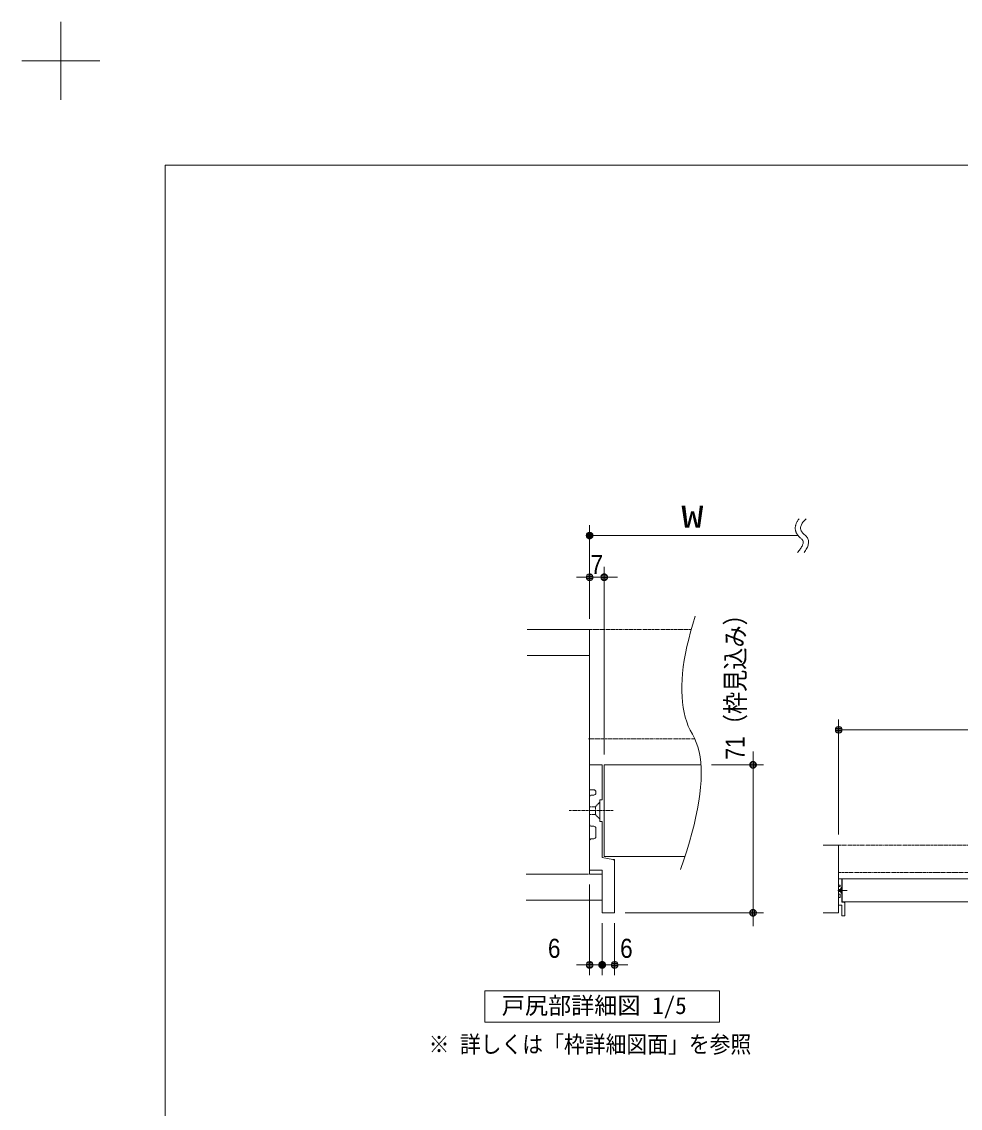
# Model space of a CAD drawing. Units: millimetres, scale not verified. Extents: x -6062 to 6062, y -3045 to 3045.
# Drawn here: x -6062 to -4261, y 960 to 3045 of the extents above; entities that cross this region are included whole.
import ezdxf
from ezdxf.enums import TextEntityAlignment as Align

# ---------------------------------------------------------------- set-up
doc = ezdxf.new("R2010")
doc.units = ezdxf.units.MM
doc.header["$LTSCALE"] = 20
for name, pattern in [('CHAIN1', [8, 5, -1, 1, -1]), ('DASHED1', [1.8, 1.2, -0.6]), ('DOUBLE_CHAIN1', [8.8, 5, -1, 0.6, -0.6, 0.6, -1])]:
    doc.linetypes.add(name, pattern=pattern)
for name, color, linetype, lineweight in [('0-0_2寸法-1', 7, 'Continuous', 9), ('0-1_0', 7, 'Continuous', 9), ('0-2_2寸法-2', 7, 'Continuous', 9), ('0-3_2寸法-3', 7, 'Continuous', 9), ('0-4_1図面枠', 7, 'Continuous', 9), ('0-5_3一般', 7, 'Continuous', 9)]:
    doc.layers.add(name, color=color, linetype=linetype, lineweight=lineweight)
doc.styles.add('ＭＳ ゴシック', font='')
doc.styles.add('ＭＳ Ｐゴシック', font='')
doc.styles.get('ＭＳ ゴシック').set_extended_font_data('MS Gothic')
doc.styles.get('ＭＳ Ｐゴシック').set_extended_font_data('MS PGothic')

# ---------------------------------------------------------------- blocks, each defined once
blk = doc.blocks.new('_Dot')
at = {"layer": '0-1_0'}
for p, q in [((-10, 0), (-20, 0)), ((9.78, 2), (-9.78, 2)), ((7.99, 6), (-7.99, 6)), ((9.16, -3.98), (-9.16, -3.98)), ((6, -7.98), (-6, -7.98))]:
    blk.add_line(p, q, dxfattribs=at)
for points in [[(10, 0), (9.92, 1.25), (9.69, 2.49), (9.3, 3.68), (8.76, 4.82), (8.09, 5.88), (7.29, 6.85), (6.37, 7.71), (5.36, 8.44), (4.26, 9.05), (3.09, 9.51), (1.87, 9.82), (0.63, 9.98), (-0.63, 9.98), (-1.87, 9.82), (-3.09, 9.51), (-4.26, 9.05), (-5.36, 8.44), (-6.37, 7.71), (-7.29, 6.85), (-8.09, 5.88), (-8.76, 4.82), (-9.3, 3.68), (-9.69, 2.49), (-9.92, 1.25), (-10, 0), (0, 0)], [(-10, 0), (-9.92, -1.25), (-9.69, -2.49), (-9.3, -3.68), (-8.76, -4.82), (-8.09, -5.88), (-7.29, -6.85), (-6.37, -7.71), (-5.36, -8.44), (-4.26, -9.05), (-3.09, -9.51), (-1.87, -9.82), (-0.63, -9.98), (0.63, -9.98), (1.87, -9.82), (3.09, -9.51), (4.26, -9.05), (5.36, -8.44), (6.37, -7.71), (7.29, -6.85), (8.09, -5.88), (8.76, -4.82), (9.3, -3.68), (9.69, -2.49), (9.92, -1.25), (10, 0), (0, 0)]]:
    blk.add_lwpolyline(points, close=True, dxfattribs=at)
blk = doc.blocks.new('グループ-3')
at = {"layer": '0-3_2寸法-3'}
blk.add_line((-55436, 40565.6), (-55467.9, 40520.9), dxfattribs=at)
for points in [[(-55659.7, 41820.9), (-55677, 41798.6), (-55693.2, 41776.4), (-55708.1, 41754.3), (-55721.9, 41732.3), (-55734.5, 41710.3), (-55745.9, 41688.4), (-55756.3, 41666.5), (-55765.6, 41644.9), (-55774, 41623.4), (-55781.4, 41602.1), (-55787.8, 41580.9), (-55793.3, 41559.9), (-55797.8, 41539.1), (-55801.3, 41518.4), (-55803.8, 41498), (-55805.4, 41477.6), (-55806, 41457.5), (-55805.7, 41437.5), (-55804.3, 41417.7), (-55802, 41398), (-55798.8, 41378.6), (-55794.5, 41359.2), (-55789.3, 41340.1), (-55783.1, 41321.1), (-55776, 41302.3), (-55767.8, 41283.7), (-55758.7, 41265.2), (-55748.7, 41246.9), (-55737.6, 41228.7), (-55725.6, 41210.7), (-55712.6, 41192.9), (-55698.7, 41175.3), (-55683.8, 41157.8), (-55667.9, 41140.5), (-55651, 41123.4), (-55633.2, 41106.4), (-55614.4, 41089.6), (-55594.6, 41073), (-55573.9, 41056.5)], [(-55383.4, 41820.9), (-55420.9, 41786.4), (-55454.8, 41752.5), (-55485.2, 41719), (-55512.1, 41686), (-55535.4, 41653.4), (-55555.2, 41621.4), (-55571.4, 41589.8), (-55584.1, 41558.7), (-55593.3, 41528), (-55599, 41497.8), (-55601.1, 41468.2), (-55599.7, 41438.9), (-55594.7, 41410.2), (-55586.2, 41381.9), (-55574.2, 41354.1), (-55558.7, 41326.8), (-55539.6, 41300), (-55517, 41273.6), (-55490.8, 41247.7), (-55461.2, 41222.3), (-55430, 41196.9), (-55402.1, 41170.5), (-55377.5, 41143), (-55356.1, 41114.6), (-55338.2, 41085.2), (-55323.5, 41054.7), (-55312.2, 41023.2), (-55304.2, 40990.7), (-55299.6, 40957.1), (-55298.2, 40922.6), (-55300.2, 40887), (-55305.5, 40850.4), (-55314.2, 40812.8), (-55326.2, 40774.2), (-55341.5, 40734.5), (-55360.1, 40693.8), (-55382.1, 40652.1), (-55407.3, 40609.4), (-55436, 40565.6)], [(-55573.9, 41056.5), (-55554.7, 41039.5), (-55538.5, 41021.6), (-55525.1, 41002.9), (-55514.6, 40983.2), (-55507, 40962.7), (-55502.3, 40941.3), (-55500.6, 40919), (-55501.7, 40895.8), (-55505.8, 40871.8), (-55512.7, 40846.8), (-55522, 40821.1), (-55533.3, 40794.5), (-55546.7, 40767.2), (-55562, 40739.1), (-55579.4, 40710.3), (-55598.8, 40680.7), (-55620.2, 40650.3), (-55643.6, 40619.1), (-55669, 40587.1), (-55696.4, 40554.4), (-55725.8, 40520.9)]]:
    blk.add_lwpolyline(points, dxfattribs=at)
blk = doc.blocks.new('グループ-4')
at = {"layer": '0-3_2寸法-3'}
for p, q in [((-63646.2, 41291.8), (-63753.8, 41291.8)), ((-63655.8, 41295.8), (-63744.2, 41295.8)), ((-63668.9, 41299.8), (-63731.1, 41299.8)), ((-63696.8, 41303.8), (-63703.2, 41303.8)), ((-63700, 39976.9), (-63700, 41576.9)), ((-63573, 41175.8), (-63827, 41175.8)), ((-63573.1, 41179.8), (-63826.9, 41179.8)), ((-63573.3, 41171.8), (-63826.7, 41171.8)), ((-63573.4, 41183.8), (-63826.6, 41183.8)), ((-63573.6, 41167.8), (-63826.4, 41167.8)), ((-63573.7, 41187.8), (-63826.3, 41187.8)), ((-63573.9, 41163.8), (-63826.1, 41163.8)), ((-63574, 41191.8), (-63826, 41191.8)), ((-63574.2, 41159.8), (-63825.8, 41159.8)), ((-63574.4, 41195.8), (-63825.6, 41195.8)), ((-63574.7, 41155.8), (-63825.3, 41155.8)), ((-63575.2, 41199.8), (-63824.8, 41199.8)), ((-63575.7, 41151.8), (-63824.3, 41151.8)), ((-63576.1, 41203.8), (-63823.9, 41203.8)), ((-63576.7, 41147.8), (-63823.3, 41147.8)), ((-63577.1, 41207.8), (-63822.9, 41207.8)), ((-63577.6, 41143.8), (-63822.4, 41143.8)), ((-63578, 41211.8), (-63822, 41211.8)), ((-63578.6, 41139.8), (-63821.4, 41139.8)), ((-63579, 41215.8), (-63821, 41215.8)), ((-63579.9, 41135.8), (-63820.1, 41135.8)), ((-63580.6, 41219.8), (-63819.4, 41219.8)), ((-63581.5, 41131.8), (-63818.5, 41131.8)), ((-63582.2, 41223.8), (-63817.8, 41223.8)), ((-63583.2, 41127.8), (-63816.8, 41127.8)), ((-63583.9, 41227.8), (-63816.1, 41227.8)), ((-63584.8, 41123.8), (-63815.2, 41123.8)), ((-63585.6, 41231.8), (-63814.4, 41231.8)), ((-63586.5, 41119.8), (-63813.5, 41119.8)), ((-63587.4, 41235.8), (-63812.6, 41235.8)), ((-63588.8, 41115.8), (-63811.2, 41115.8)), ((-63589.9, 41239.8), (-63810.1, 41239.8)), ((-63591.3, 41111.8), (-63808.7, 41111.8)), ((-63592.3, 41243.8), (-63807.7, 41243.8)), ((-63593.7, 41107.8), (-63806.3, 41107.8)), ((-63594.8, 41247.8), (-63805.2, 41247.8)), ((-63596.2, 41103.8), (-63803.8, 41103.8)), ((-63597.3, 41251.8), (-63802.7, 41251.8)), ((-63599.2, 41099.8), (-63800.8, 41099.8)), ((-63600.7, 41255.8), (-63799.3, 41255.8)), ((-63602.6, 41095.8), (-63797.4, 41095.8)), ((-63604.1, 41259.8), (-63795.9, 41259.8)), ((-63606, 41091.8), (-63794, 41091.8)), ((-63607.5, 41263.8), (-63792.5, 41263.8)), ((-63609.5, 41087.8), (-63790.5, 41087.8)), ((-63611.3, 41267.8), (-63788.7, 41267.8)), ((-63613.9, 41083.8), (-63786.1, 41083.8)), ((-63615.9, 41271.8), (-63784.1, 41271.8)), ((-63618.6, 41079.8), (-63781.4, 41079.8)), ((-63620.6, 41275.8), (-63779.4, 41275.8)), ((-63623.3, 41075.8), (-63776.7, 41075.8)), ((-63625.3, 41279.8), (-63774.7, 41279.8)), ((-63629, 41071.8), (-63771, 41071.8)), ((-63631.9, 41283.8), (-63768.1, 41283.8)), ((-63635.5, 41067.8), (-63764.5, 41067.8)), ((-63638.4, 41287.8), (-63761.6, 41287.8)), ((-63642.1, 41063.8), (-63757.9, 41063.8)), ((-63651.6, 41059.8), (-63748.4, 41059.8)), ((-63661.6, 41055.8), (-63738.4, 41055.8)), ((-63678.3, 41051.8), (-63721.7, 41051.8)), ((-55700, 41176.9), (-63700, 41176.9))]:
    blk.add_line(p, q, dxfattribs=at)
blk.add_circle((-63700, 41176.9), 127.1, dxfattribs=at)
blk.add_circle((-63700, 41176.9), 127.1, dxfattribs=at)
blk.add_blockref('グループ-3', (0, 0), dxfattribs=at)
at = {"layer": '0-3_2寸法-3', "style": 'ＭＳ ゴシック', "width": 1.5}
blk.add_text('W', height=836.8, dxfattribs=at).set_placement((-60180.9, 41233.7), align=Align.BOTTOM_LEFT)
blk = doc.blocks.new('グループ-42')
at = {"layer": '0-5_3一般'}
for p, q in [((-53817.8, 27556.9), (-54157.8, 27556.9)), ((-54000, 27116.9), (-6330, 27116.9))]:
    blk.add_line(p, q, dxfattribs=at)
at = {"layer": '0-5_3一般', "linetype": 'DOUBLE_CHAIN1'}
blk.add_lwpolyline([(-54140, 29296.9), (-30000, 29296.9), (-30000, 28246.9), (-54140, 28246.9)], dxfattribs=at)
at = {"layer": '0-5_3一般'}
blk.add_lwpolyline([(-54000, 27116.9), (-54000, 27996.9), (-6330, 27996.9), (-6330, 27116.9)], dxfattribs=at)
blk = doc.blocks.new('グループ-43')
at = {"layer": '0-5_3一般'}
blk.add_blockref('グループ-42', (0, 0), dxfattribs=at)
blk = doc.blocks.new('グループ-49')
at = {"layer": '0-5_3一般'}
for p, q in [((-54140, 27996.9), (-54020, 27996.9)), ((-54020, 27996.9), (-54020, 27660.9)), ((-54140, 27686.9), (-54140, 27426.9)), ((-54100, 27706.9), (-54120, 27706.9)), ((-54080, 27736.9), (-54080, 27726.9)), ((-54048, 27556.9), (-54042, 27550.9)), ((-54042, 27660.9), (-54020, 27660.9)), ((-54042, 27452.9), (-54042, 27550.9)), ((-54140, 27266.9), (-54140, 26986.9)), ((-54120, 27406.9), (-54100, 27406.9)), ((-54100, 27286.9), (-54120, 27286.9)), ((-54080, 27386.9), (-54080, 27306.9)), ((-54020, 27452.9), (-54042, 27452.9)), ((-54020, 27452.9), (-54020, 27106.9)), ((-54140, 26986.9), (-54020, 26986.9)), ((-53916.7, 27089.7), (-54020, 27106.9)), ((-54020, 26986.9), (-54020, 26576.9)), ((-53900, 27069.9), (-53900, 26576.9)), ((-54020, 26576.9), (-53900, 26576.9))]:
    blk.add_line(p, q, dxfattribs=at)
at = {"layer": '0-5_3一般', "linetype": 'CHAIN1'}
blk.add_line((-54033.6, 27556.9), (-54155.6, 27556.9), dxfattribs=at)
at = {"layer": '0-5_3一般', "linetype": 'DOUBLE_CHAIN1'}
for p, q in [((-54084, 27594.9), (-54084, 27518.9)), ((-53916.7, 27089.7), (-53900, 27086.9)), ((-53900, 27069.9), (-53900, 27086.9))]:
    blk.add_line(p, q, dxfattribs=at)
at = {"layer": '0-5_3一般'}
for points in [[(-54140, 27996.9), (-54140, 27756.9), (-54100, 27756.9)], [(-54048, 27556.9), (-54042, 27562.9), (-54042, 27660.9)]]:
    blk.add_lwpolyline(points, dxfattribs=at)
at = {"layer": '0-5_3一般', "linetype": 'DOUBLE_CHAIN1'}
for points in [[(-54042, 27636.9), (-54084, 27594.9), (-54140, 27594.9)], [(-54042, 27476.9), (-54084, 27518.9), (-54140, 27518.9)]]:
    blk.add_lwpolyline(points, dxfattribs=at)
at = {"layer": '0-5_3一般'}
for centre, start, end in [((-54120, 27686.9), 135, 180), ((-54120, 27686.9), 90, 135), ((-54100, 27736.9), 45, 90), ((-54100, 27726.9), 270, 315), ((-54100, 27736.9), 0, 45), ((-54100, 27726.9), 315, 0), ((-54120, 27426.9), 180, 225), ((-54120, 27266.9), 135, 180), ((-54120, 27426.9), 225, 270), ((-54120, 27266.9), 90, 135), ((-54100, 27386.9), 45, 90), ((-54100, 27306.9), 270, 315), ((-54100, 27386.9), 0, 45), ((-54100, 27306.9), 315, 0), ((-53920, 27069.9), 40.26884, 80.53768), ((-53920, 27069.9), 0, 40.26884)]:
    blk.add_arc(centre, 20, start, end, dxfattribs=at)
blk = doc.blocks.new('グループ-50')
at = {"layer": '0-5_3一般'}
blk.add_line((-54000, 27116.9), (-54000, 27996.9), dxfattribs=at)
at = {"layer": '0-5_3一般', "linetype": 'CHAIN1'}
blk.add_line((-53827.8, 27556.9), (-54167.8, 27556.9), dxfattribs=at)
at = {"layer": '0-5_3一般'}
blk.add_lwpolyline([(-54740, 29296.9), (-54140, 29296.9), (-54140, 26696.9), (-54740, 26696.9)], dxfattribs=at)
blk.add_blockref('グループ-49', (0, 0), dxfattribs=at)
blk = doc.blocks.new('グループ-51')
at = {"layer": '0-5_3一般'}
for p, q in [((-63700, 37576.9), (-66100, 37576.9)), ((-63700, 37576.9), (-63700, 36576.9)), ((-63700, 37576.9), (-63700, 36576.9)), ((-63700, 36576.9), (-63700, 28176.9)), ((-63700, 32376.9), (-63700, 31416.9)), ((-63700, 32376.9), (-63220, 32376.9)), ((-63220, 32376.9), (-63220, 31032.9)), ((-63140, 28856.9), (-63140, 32376.9)), ((-63140, 32376.9), (-59426.8, 32376.9)), ((-63700, 31416.9), (-63540, 31416.9)), ((-63460, 31336.9), (-63460, 31296.9)), ((-63700, 31136.9), (-63700, 30096.9)), ((-63540, 31216.9), (-63620, 31216.9)), ((-63308, 30640.9), (-63308, 31032.9)), ((-63308, 31032.9), (-63220, 31032.9)), ((-63332, 30616.9), (-63308, 30640.9)), ((-63332, 30616.9), (-63308, 30592.9)), ((-63308, 30200.9), (-63308, 30592.9)), ((-63220, 30200.9), (-63308, 30200.9)), ((-63220, 30200.9), (-63220, 28816.9)), ((-63620, 30016.9), (-63540, 30016.9)), ((-63460, 29936.9), (-63460, 29616.9)), ((-63700, 29456.9), (-63700, 28336.9)), ((-63540, 29536.9), (-63620, 29536.9)), ((-62806.8, 28748), (-63220, 28816.9)), ((-63140, 28856.9), (-60044.3, 28856.9)), ((-62740, 28669.1), (-62740, 26696.9)), ((-60088.3, 28723.9), (-60215.1, 28356.9)), ((-63700, 28336.9), (-63220, 28336.9)), ((-63220, 27176.9), (-66140, 27176.9)), ((-63740, 27176.9), (-66140, 27176.9))]:
    blk.add_line(p, q, dxfattribs=at)
at = {"layer": '0-5_3一般', "linetype": 'DOUBLE_CHAIN1'}
for p, q in [((-59796.9, 37576.9), (-63740, 37576.9)), ((-59664.6, 33376.9), (-63740, 33376.9)), ((-63308, 30936.9), (-63476, 30768.9)), ((-63476, 30768.9), (-63700, 30768.9)), ((-63476, 30464.9), (-63700, 30464.9)), ((-63476, 30768.9), (-63476, 30464.9)), ((-63308, 30296.9), (-63476, 30464.9)), ((-62806.8, 28748), (-62740, 28736.9)), ((-62740, 28669.1), (-62740, 28736.9))]:
    blk.add_line(p, q, dxfattribs=at)
at = {"layer": '0-5_3一般', "linetype": 'DASHED1'}
for p, q in [((-63700, 36576.9), (-66100, 36576.9)), ((-63740, 28176.9), (-66140, 28176.9)), ((-63220, 28176.9), (-63700, 28176.9))]:
    blk.add_line(p, q, dxfattribs=at)
at = {"layer": '0-5_3一般', "linetype": 'CHAIN1'}
for p, q in [((-62791.2, 30616.9), (-64495.8, 30616.9)), ((-63274.3, 30616.9), (-63762.3, 30616.9))]:
    blk.add_line(p, q, dxfattribs=at)
at = {"layer": '0-5_3一般'}
for points in [[(-59647.1, 38076.9), (-59739.9, 37775.6), (-59823.5, 37482.2), (-59897.9, 37196.7), (-59963.1, 36919.1), (-60019.1, 36649.5), (-60066, 36387.7), (-60103.6, 36133.9), (-60132, 35887.9), (-60151.3, 35649.9), (-60161.4, 35419.8), (-60162.2, 35197.6), (-60153.9, 34983.3), (-60136.4, 34776.9), (-60109.7, 34578.5), (-60073.8, 34387.9), (-60028.7, 34205.3), (-59974.5, 34030.5), (-59911, 33863.7), (-59838.3, 33704.8), (-59756.5, 33553.8), (-59675.5, 33401.1), (-59605.4, 33237.1), (-59546.3, 33061.9), (-59498.2, 32875.3), (-59460.9, 32677.5), (-59434.6, 32468.4), (-59419.3, 32248.1), (-59414.9, 32016.4), (-59421.4, 31773.5), (-59438.9, 31519.3), (-59467.3, 31253.8), (-59506.6, 30977.1), (-59556.9, 30689), (-59618.1, 30389.7), (-59690.3, 30079.1), (-59773.3, 29757.2), (-59867.4, 29424), (-59972.3, 29079.6), (-60088.3, 28723.9)], [(-63220, 28336.9), (-63220, 26696.9), (-62740, 26696.9)]]:
    blk.add_lwpolyline(points, dxfattribs=at)
for centre, start, end in [((-63540, 31336.9), 45, 90), ((-63540, 31336.9), 0, 45), ((-63540, 31296.9), 315, 0), ((-63620, 31136.9), 135, 180), ((-63620, 31136.9), 90, 135), ((-63540, 31296.9), 270, 315), ((-63620, 30096.9), 180, 225), ((-63620, 30096.9), 225, 270), ((-63540, 29936.9), 45, 90), ((-63540, 29936.9), 0, 45), ((-63540, 29616.9), 315, 0), ((-63620, 29456.9), 135, 180), ((-63620, 29456.9), 90, 135), ((-63540, 29616.9), 270, 315), ((-62820, 28669.1), 40.26884, 80.53768), ((-62820, 28669.1), 0, 40.26884)]:
    blk.add_arc(centre, 80, start, end, dxfattribs=at)
blk = doc.blocks.new('グループ-56')
at = {"layer": '0-3_2寸法-3'}
blk.add_lwpolyline([(-67720, 23696.9), (-58720, 23696.9), (-58720, 22496.9), (-67720, 22496.9)], close=True, dxfattribs=at)
at = {"layer": '0-3_2寸法-3', "style": 'ＭＳ ゴシック'}
blk.add_text('戸尻部詳細図 1/5', height=650.9, dxfattribs=at).set_placement((-67072.1, 22614.5), align=Align.BOTTOM_LEFT)
blk = doc.blocks.new('グループ-59')
at = {"layer": '0-4_1図面枠'}
for p, q in [((-84000, 57900), (-84000, 60900)), ((-85500, 59400), (-82500, 59400))]:
    blk.add_line(p, q, dxfattribs=at)
blk = doc.blocks.new('グループ-61')
at = {"layer": '0-4_1図面枠'}
blk.add_lwpolyline([(-80000, 55400), (80000, 55400), (80000, -55400), (-80000, -55400)], close=True, dxfattribs=at)
blk = doc.blocks.new('図面枠')
at = {"layer": '0-4_1図面枠'}
for name in ['グループ-59', 'グループ-61']:
    blk.add_blockref(name, (0, 0), dxfattribs=at)

msp = doc.modelspace()

# ---------------------------------------------------------------- linework, layer by layer
at = {"layer": '0-0_2寸法-1'}
for p, q in [((-4972.5, 1898.84), (-4972.5, 1998.84)), ((-4944.5, 1638.84), (-4944.5, 1998.84)), ((-4985.21, 1978.84), (-4997.92, 1978.84)), ((-4944.5, 1978.84), (-4972.5, 1978.84)), ((-4931.79, 1978.84), (-4919.08, 1978.84)), ((-4494.5, 1484.84), (-4494.5, 1706)), ((-4481.79, 1686), (-2109.21, 1686)), ((-4658.84, 1631.56), (-4658.84, 1644.27)), ((-4738.84, 1618.84), (-4638.84, 1618.84)), ((-4658.84, 1618.84), (-4658.84, 1334.84)), ((-4904.5, 1334.84), (-4638.84, 1334.84)), ((-4658.84, 1322.13), (-4658.84, 1309.42))]:
    msp.add_line(p, q, dxfattribs=at)
at = {"layer": '0-2_2寸法-2'}
for p, q in [((-4972.5, 1388.84), (-4972.5, 1214.84)), ((-4948.5, 1314.84), (-4948.5, 1214.84)), ((-4948.5, 1314.84), (-4948.5, 1214.84)), ((-4924.5, 1314.84), (-4924.5, 1214.84)), ((-4985.21, 1234.84), (-4997.92, 1234.84)), ((-4961.21, 1234.84), (-4973.92, 1234.84)), ((-4948.5, 1234.84), (-4972.5, 1234.84)), ((-4948.5, 1234.84), (-4924.5, 1234.84)), ((-4935.79, 1234.84), (-4923.08, 1234.84)), ((-4911.79, 1234.84), (-4899.08, 1234.84))]:
    msp.add_line(p, q, dxfattribs=at)

# ---------------------------------------------------------------- block references
at = {"layer": '0-0_2寸法-1', "xscale": 0.6356201, "yscale": 0.6356201}
msp.add_blockref('_Dot', (-4972.5, 1978.84), dxfattribs=at)
for p, rotation in [((-4944.5, 1978.84), 180), ((-4494.5, 1686), 180), ((-4658.84, 1618.84), 270), ((-4658.84, 1334.84), 90)]:
    msp.add_blockref('_Dot', p, dxfattribs=dict(at, rotation=rotation))
at = {"layer": '0-2_2寸法-2', "xscale": 0.6356201, "yscale": 0.6356201}
for p in [(-4972.5, 1234.84), (-4948.5, 1234.84)]:
    msp.add_blockref('_Dot', p, dxfattribs=at)
at = {"layer": '0-2_2寸法-2', "xscale": 0.6356201, "yscale": 0.6356201, "rotation": 180}
for p in [(-4948.5, 1234.84), (-4924.5, 1234.84)]:
    msp.add_blockref('_Dot', p, dxfattribs=at)
at = {"layer": '0-3_2寸法-3', "xscale": 0.05, "yscale": 0.05}
for name in ['グループ-4', 'グループ-56']:
    msp.add_blockref(name, (-1787.5, 0), dxfattribs=at)
at = {"layer": '0-4_1図面枠', "xscale": 0.05, "yscale": 0.05}
msp.add_blockref('図面枠', (-1787.5, 0), dxfattribs=at)
at = {"layer": '0-5_3一般', "xscale": 0.05, "yscale": 0.05}
for name in ['グループ-51', 'グループ-50', 'グループ-43']:
    msp.add_blockref(name, (-1787.5, 0), dxfattribs=at)

# ---------------------------------------------------------------- texts
at = {"layer": '0-0_2寸法-1', "style": 'ＭＳ Ｐゴシック', "width": 0.9}
msp.add_text('7', height=36.66, dxfattribs=at).set_placement((-4970.9, 1973.79), align=Align.BOTTOM_LEFT)
at = {"layer": '0-0_2寸法-1', "style": 'ＭＳ Ｐゴシック', "width": 0.85}
msp.add_text('71（枠見込み）', height=36.69, rotation=90, dxfattribs=at).set_placement((-4663.62, 1628.33), align=Align.BOTTOM_LEFT)
at = {"layer": '0-2_2寸法-2', "style": 'ＭＳ Ｐゴシック', "width": 0.9}
for p in [(-5052.47, 1237.32), (-4913.94, 1237.32)]:
    msp.add_text('6', height=36.66, dxfattribs=at).set_placement(p, align=Align.BOTTOM_LEFT)
at = {"layer": '0-3_2寸法-3', "style": 'ＭＳ ゴシック', "width": 0.9}
msp.add_text('※ 詳しくは「枠詳細図面」を参照', height=32.55, dxfattribs=at).set_placement((-5281.54, 1056.36), align=Align.BOTTOM_LEFT)

doc.saveas('drawing.dxf')
